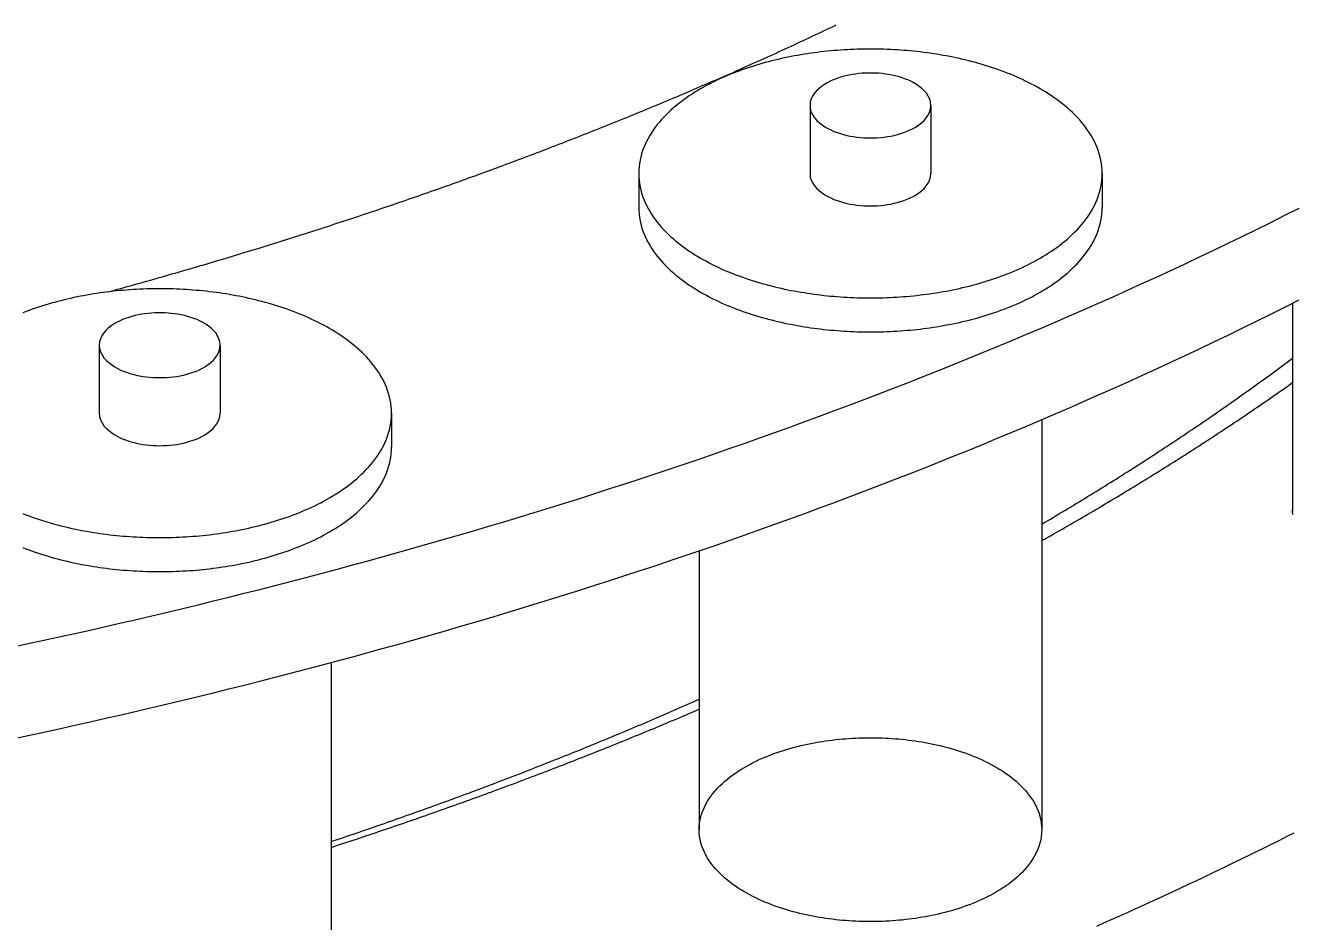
# Model space of a CAD drawing. Header units: millimetres. Extents: x 0 to 841, y 0 to 594.
# Drawn here: x 389.48 to 435.34, y 258.31 to 290.79 of the extents above; entities that cross this region are included whole.
import ezdxf

# ---------------------------------------------------------------- set-up
doc = ezdxf.new("R2010")
doc.units = ezdxf.units.MM
doc.layers.add('FINA', color=7, linetype='CONTINUOUS', lineweight=25)

msp = doc.modelspace()

# ---------------------------------------------------------------- linework, layer by layer
at = {"layer": 'FINA'}
for points in [[(392.478, 281.139), (392.594, 281.171), (392.709, 281.202), (392.825, 281.234), (392.941, 281.266), (393.057, 281.298), (393.173, 281.33), (393.288, 281.363), (393.404, 281.395), (393.52, 281.427), (393.635, 281.46), (393.751, 281.492), (393.866, 281.525), (393.982, 281.558), (394.098, 281.59), (394.213, 281.623), (394.329, 281.656), (394.444, 281.689), (394.56, 281.722), (394.675, 281.755), (394.79, 281.788), (394.906, 281.822), (395.021, 281.855), (395.137, 281.888), (395.252, 281.922), (395.367, 281.955), (395.483, 281.989), (395.598, 282.023), (395.713, 282.057), (395.828, 282.091), (395.943, 282.125), (396.059, 282.159), (396.174, 282.193), (396.289, 282.227), (396.404, 282.261), (396.519, 282.296), (396.634, 282.33), (396.749, 282.365), (396.864, 282.399), (396.979, 282.434), (397.094, 282.469), (397.209, 282.503), (397.324, 282.538), (397.439, 282.573), (397.554, 282.608), (397.669, 282.644), (397.783, 282.679), (397.898, 282.714), (398.013, 282.749), (398.128, 282.785), (398.242, 282.821), (398.357, 282.856), (398.472, 282.892), (398.587, 282.928), (398.701, 282.963), (398.816, 282.999), (398.93, 283.035), (399.045, 283.072), (399.159, 283.108), (399.274, 283.144), (399.388, 283.18), (399.503, 283.217), (399.617, 283.253), (399.732, 283.29), (399.846, 283.326), (399.96, 283.363), (400.075, 283.4), (400.189, 283.437), (400.303, 283.474), (400.418, 283.511), (400.532, 283.548), (400.646, 283.585), (400.76, 283.623), (400.874, 283.66), (400.988, 283.697), (401.102, 283.735), (401.216, 283.773), (401.331, 283.81), (401.445, 283.848), (401.558, 283.886), (401.672, 283.924), (401.786, 283.962), (401.9, 284), (402.014, 284.038), (402.128, 284.077), (402.242, 284.115), (402.356, 284.153), (402.469, 284.192), (402.583, 284.23), (402.697, 284.269), (402.81, 284.308), (402.924, 284.347), (403.038, 284.386), (403.151, 284.425), (403.265, 284.464), (403.378, 284.503), (403.492, 284.542), (403.605, 284.582), (403.719, 284.621), (403.832, 284.661), (403.946, 284.7), (404.059, 284.74), (404.172, 284.78), (404.286, 284.819), (404.399, 284.859), (404.512, 284.899), (404.625, 284.94), (404.739, 284.98), (404.852, 285.02), (404.965, 285.06), (405.078, 285.101), (405.191, 285.141), (405.304, 285.182), (405.417, 285.223), (405.53, 285.263), (405.643, 285.304), (405.756, 285.345), (405.869, 285.386), (405.982, 285.427), (406.094, 285.469), (406.207, 285.51), (406.32, 285.551), (406.433, 285.593), (406.545, 285.634), (406.658, 285.676), (406.771, 285.717), (406.883, 285.759), (406.996, 285.801), (407.108, 285.843), (407.221, 285.885), (407.333, 285.927), (407.446, 285.97), (407.558, 286.012), (407.67, 286.054), (407.783, 286.097), (407.895, 286.139), (408.007, 286.182), (408.12, 286.225), (408.232, 286.268), (408.344, 286.31), (408.456, 286.353), (408.568, 286.397), (408.68, 286.44), (408.792, 286.483), (408.904, 286.526), (409.016, 286.57), (409.128, 286.613), (409.24, 286.657), (409.352, 286.701), (409.464, 286.744), (409.576, 286.788), (409.687, 286.832), (409.799, 286.876), (409.911, 286.921), (410.023, 286.965), (410.134, 287.009), (410.246, 287.053), (410.357, 287.098), (410.469, 287.143), (410.58, 287.187), (410.692, 287.232), (410.803, 287.277), (410.915, 287.322), (411.026, 287.367), (411.137, 287.412), (411.249, 287.457), (411.36, 287.503), (411.471, 287.548), (411.582, 287.593), (411.693, 287.639), (411.804, 287.685), (411.915, 287.73), (412.026, 287.776), (412.137, 287.822), (412.248, 287.868), (412.359, 287.914), (412.47, 287.961), (412.581, 288.007), (412.692, 288.053), (412.802, 288.1), (412.913, 288.146), (413.024, 288.193), (413.134, 288.24), (413.245, 288.287), (413.356, 288.333), (413.466, 288.381), (413.577, 288.428), (413.687, 288.475), (413.797, 288.522), (413.908, 288.57), (414.018, 288.617), (414.128, 288.665), (414.239, 288.712), (414.349, 288.76), (414.459, 288.808), (414.569, 288.856), (414.679, 288.904), (414.789, 288.952), (414.899, 289), (415.009, 289.049), (415.119, 289.097), (415.229, 289.146), (415.339, 289.194), (415.448, 289.243), (415.558, 289.292), (415.668, 289.341), (415.778, 289.39), (415.887, 289.439), (415.997, 289.488), (416.106, 289.537), (416.216, 289.587), (416.325, 289.636), (416.435, 289.686), (416.544, 289.735), (416.653, 289.785), (416.763, 289.835), (416.872, 289.885), (416.981, 289.935), (417.09, 289.985), (417.199, 290.035), (417.308, 290.085), (417.417, 290.136), (417.526, 290.186), (417.635, 290.237), (417.744, 290.288), (417.853, 290.339), (417.962, 290.389), (418.07, 290.44), (418.179, 290.492), (418.288, 290.543), (418.396, 290.594), (418.505, 290.645), (418.613, 290.697), (418.722, 290.748), (418.83, 290.8)], [(392.478, 281.139), (392.594, 281.171), (392.709, 281.202), (392.825, 281.234), (392.941, 281.266), (393.057, 281.298), (393.173, 281.33), (393.288, 281.363), (393.404, 281.395), (393.52, 281.427), (393.635, 281.46), (393.751, 281.492), (393.866, 281.525), (393.982, 281.558), (394.098, 281.59), (394.213, 281.623), (394.329, 281.656), (394.444, 281.689), (394.56, 281.722), (394.675, 281.755), (394.79, 281.788), (394.906, 281.822), (395.021, 281.855), (395.137, 281.888), (395.252, 281.922), (395.367, 281.955), (395.483, 281.989), (395.598, 282.023), (395.713, 282.057), (395.828, 282.091), (395.943, 282.125), (396.059, 282.159), (396.174, 282.193), (396.289, 282.227), (396.404, 282.261), (396.519, 282.296), (396.634, 282.33), (396.749, 282.365), (396.864, 282.399), (396.979, 282.434), (397.094, 282.469), (397.209, 282.503), (397.324, 282.538), (397.439, 282.573), (397.554, 282.608), (397.669, 282.644), (397.783, 282.679), (397.898, 282.714), (398.013, 282.749), (398.128, 282.785), (398.242, 282.821), (398.357, 282.856), (398.472, 282.892), (398.587, 282.928), (398.701, 282.963), (398.816, 282.999), (398.93, 283.035), (399.045, 283.072), (399.159, 283.108), (399.274, 283.144), (399.388, 283.18), (399.503, 283.217), (399.617, 283.253), (399.732, 283.29), (399.846, 283.326), (399.96, 283.363), (400.075, 283.4), (400.189, 283.437), (400.303, 283.474), (400.418, 283.511), (400.532, 283.548), (400.646, 283.585), (400.76, 283.623), (400.874, 283.66), (400.988, 283.697), (401.102, 283.735), (401.216, 283.773), (401.331, 283.81), (401.445, 283.848), (401.558, 283.886), (401.672, 283.924), (401.786, 283.962), (401.9, 284), (402.014, 284.038), (402.128, 284.077), (402.242, 284.115), (402.356, 284.153), (402.469, 284.192), (402.583, 284.23), (402.697, 284.269), (402.81, 284.308), (402.924, 284.347), (403.038, 284.386), (403.151, 284.425), (403.265, 284.464), (403.378, 284.503), (403.492, 284.542), (403.605, 284.582), (403.719, 284.621), (403.832, 284.661), (403.946, 284.7), (404.059, 284.74), (404.172, 284.78), (404.286, 284.819), (404.399, 284.859), (404.512, 284.899), (404.625, 284.94), (404.739, 284.98), (404.852, 285.02), (404.965, 285.06), (405.078, 285.101), (405.191, 285.141), (405.304, 285.182), (405.417, 285.223), (405.53, 285.263), (405.643, 285.304), (405.756, 285.345), (405.869, 285.386), (405.982, 285.427), (406.094, 285.469), (406.207, 285.51), (406.32, 285.551), (406.433, 285.593), (406.545, 285.634), (406.658, 285.676), (406.771, 285.717), (406.883, 285.759), (406.996, 285.801), (407.108, 285.843), (407.221, 285.885), (407.333, 285.927), (407.446, 285.97), (407.558, 286.012), (407.67, 286.054), (407.783, 286.097), (407.895, 286.139), (408.007, 286.182), (408.12, 286.225), (408.232, 286.268), (408.344, 286.31), (408.456, 286.353), (408.568, 286.397), (408.68, 286.44), (408.792, 286.483), (408.904, 286.526), (409.016, 286.57), (409.128, 286.613), (409.24, 286.657), (409.352, 286.701), (409.464, 286.744), (409.576, 286.788), (409.687, 286.832), (409.799, 286.876), (409.911, 286.921), (410.023, 286.965), (410.134, 287.009), (410.246, 287.053), (410.357, 287.098), (410.469, 287.143), (410.58, 287.187), (410.692, 287.232), (410.803, 287.277), (410.915, 287.322), (411.026, 287.367), (411.137, 287.412), (411.249, 287.457), (411.36, 287.503), (411.471, 287.548), (411.582, 287.593), (411.693, 287.639), (411.804, 287.685), (411.915, 287.73), (412.026, 287.776), (412.137, 287.822), (412.248, 287.868), (412.359, 287.914), (412.47, 287.961), (412.581, 288.007), (412.692, 288.053), (412.802, 288.1), (412.913, 288.146), (413.024, 288.193), (413.134, 288.24), (413.245, 288.287), (413.356, 288.333), (413.466, 288.381), (413.577, 288.428), (413.687, 288.475), (413.797, 288.522), (413.908, 288.57), (414.018, 288.617), (414.128, 288.665), (414.239, 288.712), (414.349, 288.76), (414.459, 288.808), (414.569, 288.856), (414.679, 288.904), (414.789, 288.952), (414.899, 289), (415.009, 289.049), (415.119, 289.097), (415.229, 289.146), (415.339, 289.194), (415.448, 289.243), (415.558, 289.292), (415.668, 289.341), (415.778, 289.39), (415.887, 289.439), (415.997, 289.488), (416.106, 289.537), (416.216, 289.587), (416.325, 289.636), (416.435, 289.686), (416.544, 289.735), (416.653, 289.785), (416.763, 289.835), (416.872, 289.885), (416.981, 289.935), (417.09, 289.985), (417.199, 290.035), (417.308, 290.085), (417.417, 290.136), (417.526, 290.186), (417.635, 290.237), (417.744, 290.288), (417.853, 290.339), (417.962, 290.389), (418.07, 290.44), (418.179, 290.492), (418.288, 290.543), (418.396, 290.594), (418.505, 290.645), (418.613, 290.697), (418.722, 290.748), (418.83, 290.8)], [(428.451, 285.426), (428.448, 285.546), (428.439, 285.666), (428.424, 285.785), (428.403, 285.904), (428.377, 286.021), (428.345, 286.138), (428.308, 286.252), (428.266, 286.365), (428.22, 286.476), (428.168, 286.585), (428.113, 286.691), (428.053, 286.796), (427.99, 286.898), (427.923, 286.998), (427.852, 287.096), (427.779, 287.192), (427.703, 287.285), (427.624, 287.376), (427.542, 287.464), (427.458, 287.55), (427.372, 287.635), (427.284, 287.717), (427.194, 287.797), (427.102, 287.874), (427.009, 287.95), (426.913, 288.024), (426.817, 288.096), (426.719, 288.166), (426.62, 288.234), (426.519, 288.3), (426.418, 288.365), (426.315, 288.428), (426.211, 288.489), (426.106, 288.548), (426.001, 288.606), (425.894, 288.662), (425.787, 288.717), (425.679, 288.77), (425.57, 288.822), (425.461, 288.872), (425.351, 288.921), (425.24, 288.968), (425.129, 289.014), (425.017, 289.059), (424.905, 289.102), (424.792, 289.144), (424.679, 289.185), (424.565, 289.225), (424.451, 289.263), (424.337, 289.3), (424.222, 289.336), (424.106, 289.371), (423.991, 289.404), (423.875, 289.436), (423.758, 289.468), (423.642, 289.498), (423.525, 289.527), (423.408, 289.555), (423.291, 289.581), (423.173, 289.607), (423.055, 289.632), (422.937, 289.656), (422.819, 289.678), (422.7, 289.7), (422.582, 289.72), (422.463, 289.74), (422.344, 289.758), (422.225, 289.776), (422.106, 289.793), (421.986, 289.808), (421.867, 289.823), (421.747, 289.836), (421.628, 289.849), (421.508, 289.861), (421.388, 289.872), (421.268, 289.881), (421.148, 289.89), (421.028, 289.898), (420.907, 289.905), (420.787, 289.911), (420.667, 289.916), (420.547, 289.92), (420.426, 289.924), (420.306, 289.926), (420.186, 289.927), (420.065, 289.928), (419.945, 289.927), (419.824, 289.926), (419.704, 289.924), (419.584, 289.92), (419.463, 289.916), (419.343, 289.911), (419.223, 289.905), (419.103, 289.898), (418.982, 289.89), (418.862, 289.881), (418.742, 289.872), (418.623, 289.861), (418.503, 289.849), (418.383, 289.836), (418.263, 289.823), (418.144, 289.808), (418.025, 289.793), (417.905, 289.776), (417.786, 289.758), (417.667, 289.74), (417.548, 289.72), (417.43, 289.7), (417.311, 289.678), (417.193, 289.656), (417.075, 289.632), (416.957, 289.607), (416.84, 289.581), (416.722, 289.555), (416.605, 289.527), (416.488, 289.498), (416.372, 289.468), (416.255, 289.436), (416.14, 289.404), (416.024, 289.371), (415.909, 289.336), (415.794, 289.3), (415.679, 289.263), (415.565, 289.225), (415.451, 289.185), (415.338, 289.144), (415.225, 289.102), (415.113, 289.059), (415.001, 289.014), (414.89, 288.968), (414.779, 288.921), (414.669, 288.872), (414.56, 288.822), (414.451, 288.77), (414.343, 288.717), (414.236, 288.662), (414.129, 288.606), (414.024, 288.548), (413.919, 288.489), (413.815, 288.428), (413.713, 288.365), (413.611, 288.3), (413.511, 288.234), (413.411, 288.166), (413.313, 288.096), (413.217, 288.024), (413.122, 287.95), (413.028, 287.874), (412.936, 287.797), (412.846, 287.717), (412.758, 287.635), (412.672, 287.55), (412.588, 287.464), (412.507, 287.376), (412.428, 287.285), (412.351, 287.192), (412.278, 287.096), (412.208, 286.998), (412.141, 286.898), (412.077, 286.796), (412.018, 286.691), (411.962, 286.585), (411.911, 286.476), (411.864, 286.365), (411.822, 286.252), (411.785, 286.138), (411.753, 286.021), (411.727, 285.904), (411.706, 285.785), (411.691, 285.666), (411.682, 285.546), (411.679, 285.426)], [(422.253, 287.886), (422.241, 288.006), (422.209, 288.121), (422.157, 288.229), (422.091, 288.329), (422.013, 288.421), (421.926, 288.503), (421.833, 288.578), (421.734, 288.646), (421.63, 288.707), (421.523, 288.762), (421.414, 288.811), (421.302, 288.855), (421.189, 288.894), (421.074, 288.929), (420.958, 288.959), (420.84, 288.985), (420.722, 289.007), (420.604, 289.025), (420.485, 289.039), (420.365, 289.05), (420.245, 289.057), (420.125, 289.06), (420.005, 289.06), (419.885, 289.057), (419.765, 289.05), (419.646, 289.039), (419.527, 289.025), (419.408, 289.007), (419.29, 288.985), (419.173, 288.959), (419.057, 288.929), (418.942, 288.894), (418.828, 288.855), (418.716, 288.811), (418.607, 288.762), (418.5, 288.707), (418.397, 288.646), (418.298, 288.578), (418.204, 288.503), (418.117, 288.421), (418.039, 288.329), (417.973, 288.229), (417.922, 288.121), (417.889, 288.006), (417.878, 287.886)], [(417.878, 287.886), (417.889, 287.764), (417.924, 287.646), (417.977, 287.536), (418.046, 287.434), (418.127, 287.342), (418.217, 287.258), (418.314, 287.183), (418.416, 287.115), (418.523, 287.053), (418.633, 286.999), (418.745, 286.95), (418.86, 286.906), (418.977, 286.867), (419.095, 286.834), (419.214, 286.804), (419.334, 286.779), (419.456, 286.758), (419.577, 286.741), (419.699, 286.728), (419.822, 286.719), (419.945, 286.714), (420.068, 286.712), (420.19, 286.714), (420.313, 286.719), (420.436, 286.729), (420.558, 286.742), (420.68, 286.759), (420.801, 286.78), (420.921, 286.805), (421.04, 286.835), (421.158, 286.869), (421.275, 286.908), (421.39, 286.952), (421.502, 287.001), (421.612, 287.056)], [(417.878, 287.886), (417.878, 285.426)], [(421.612, 287.056), (421.718, 287.117), (421.82, 287.185), (421.916, 287.26), (422.005, 287.344), (422.086, 287.436), (422.154, 287.537), (422.207, 287.647), (422.241, 287.765), (422.253, 287.886)], [(422.253, 287.886), (422.253, 285.426)], [(411.679, 285.426), (411.682, 285.305), (411.691, 285.185), (411.706, 285.066), (411.727, 284.947), (411.753, 284.83), (411.785, 284.714), (411.822, 284.599), (411.864, 284.487), (411.91, 284.376), (411.962, 284.267), (412.017, 284.16), (412.077, 284.056), (412.14, 283.953), (412.207, 283.853), (412.277, 283.756), (412.351, 283.66), (412.427, 283.567), (412.506, 283.476), (412.587, 283.388), (412.671, 283.301), (412.757, 283.217), (412.845, 283.135), (412.935, 283.055), (413.027, 282.978), (413.121, 282.902), (413.216, 282.828), (413.312, 282.756), (413.41, 282.686), (413.509, 282.618), (413.61, 282.552), (413.711, 282.487), (413.814, 282.424), (413.918, 282.363), (414.022, 282.304), (414.128, 282.246), (414.234, 282.19), (414.341, 282.135), (414.449, 282.082), (414.558, 282.03), (414.667, 281.98), (414.777, 281.931), (414.888, 281.884), (414.999, 281.838), (415.111, 281.793), (415.223, 281.75), (415.336, 281.708), (415.449, 281.667), (415.563, 281.627), (415.677, 281.589), (415.791, 281.552), (415.906, 281.516), (416.021, 281.481), (416.137, 281.448), (416.253, 281.415), (416.369, 281.384), (416.486, 281.354), (416.602, 281.325), (416.719, 281.297), (416.837, 281.27), (416.954, 281.244), (417.072, 281.22), (417.19, 281.196), (417.308, 281.173), (417.427, 281.152), (417.545, 281.131), (417.664, 281.112), (417.783, 281.093), (417.902, 281.076), (418.021, 281.059), (418.14, 281.043), (418.26, 281.029), (418.379, 281.015), (418.499, 281.002), (418.619, 280.991), (418.739, 280.98), (418.859, 280.97), (418.979, 280.961), (419.099, 280.953), (419.219, 280.946), (419.339, 280.94), (419.459, 280.935), (419.58, 280.931), (419.7, 280.927), (419.82, 280.925), (419.94, 280.924), (420.061, 280.923), (420.181, 280.924), (420.301, 280.925), (420.422, 280.927), (420.542, 280.931), (420.662, 280.935), (420.783, 280.94), (420.903, 280.946), (421.023, 280.953), (421.143, 280.961), (421.263, 280.969), (421.383, 280.979), (421.503, 280.99), (421.623, 281.002), (421.742, 281.014), (421.862, 281.028), (421.981, 281.042), (422.101, 281.058), (422.22, 281.074), (422.339, 281.092), (422.458, 281.11), (422.577, 281.13), (422.695, 281.15), (422.814, 281.172), (422.932, 281.194), (423.05, 281.218), (423.168, 281.243), (423.285, 281.268), (423.402, 281.295), (423.519, 281.323), (423.636, 281.352), (423.753, 281.382), (423.869, 281.413), (423.985, 281.445), (424.101, 281.479), (424.216, 281.513), (424.331, 281.549), (424.445, 281.586), (424.559, 281.624), (424.673, 281.664), (424.786, 281.705), (424.899, 281.747), (425.011, 281.79), (425.123, 281.834), (425.234, 281.88), (425.345, 281.928), (425.455, 281.976), (425.564, 282.027), (425.673, 282.078), (425.781, 282.131), (425.888, 282.186), (425.995, 282.242)], [(411.679, 285.426), (411.679, 284.195)], [(417.878, 285.426), (417.889, 285.303), (417.924, 285.186), (417.977, 285.075), (418.046, 284.973), (418.127, 284.881), (418.217, 284.797), (418.314, 284.722), (418.416, 284.654), (418.523, 284.593), (418.633, 284.538), (418.745, 284.489), (418.86, 284.445), (418.977, 284.407), (419.095, 284.373), (419.214, 284.344), (419.334, 284.318), (419.456, 284.298), (419.577, 284.281), (419.699, 284.268), (419.822, 284.258), (419.945, 284.253), (420.068, 284.251), (420.19, 284.253), (420.313, 284.259), (420.436, 284.268), (420.558, 284.281), (420.68, 284.298), (420.801, 284.319), (420.921, 284.345), (421.04, 284.374), (421.158, 284.408), (421.275, 284.447), (421.39, 284.491), (421.502, 284.54), (421.612, 284.595)], [(421.612, 284.595), (421.718, 284.656), (421.82, 284.724), (421.916, 284.799), (422.005, 284.883), (422.086, 284.975), (422.154, 285.077), (422.207, 285.187), (422.241, 285.304), (422.253, 285.426)], [(425.995, 282.242), (426.101, 282.3), (426.206, 282.359), (426.309, 282.42), (426.412, 282.483), (426.514, 282.548), (426.615, 282.614), (426.714, 282.682), (426.813, 282.752), (426.909, 282.824), (427.005, 282.898), (427.098, 282.974), (427.191, 283.052), (427.281, 283.132), (427.369, 283.214), (427.455, 283.298), (427.54, 283.384), (427.621, 283.473), (427.7, 283.564), (427.777, 283.657), (427.851, 283.753), (427.921, 283.85), (427.988, 283.951), (428.052, 284.053), (428.112, 284.158), (428.167, 284.265), (428.219, 284.374), (428.266, 284.485), (428.308, 284.598), (428.345, 284.712), (428.377, 284.829), (428.403, 284.946), (428.424, 285.065), (428.439, 285.185), (428.448, 285.305), (428.451, 285.426)], [(428.451, 285.426), (428.451, 284.195)], [(389.029, 268.292), (389.59, 268.411), (390.15, 268.532), (390.71, 268.655), (391.27, 268.778), (391.83, 268.903), (392.389, 269.03), (392.948, 269.158), (393.507, 269.287), (394.065, 269.418), (394.623, 269.55), (395.181, 269.683), (395.738, 269.818), (396.295, 269.955), (396.852, 270.093), (397.408, 270.232), (397.964, 270.373), (398.52, 270.515), (399.075, 270.658), (399.63, 270.803), (400.184, 270.95), (400.738, 271.098), (401.292, 271.247), (401.845, 271.398), (402.398, 271.551), (402.95, 271.705), (403.502, 271.86), (404.054, 272.017), (404.605, 272.175), (405.156, 272.335), (405.706, 272.497), (406.256, 272.66), (406.805, 272.824), (407.354, 272.99), (407.902, 273.158), (408.45, 273.327), (408.998, 273.497), (409.545, 273.669), (410.091, 273.843), (410.637, 274.019), (411.183, 274.195), (411.727, 274.374), (412.272, 274.554), (412.816, 274.736), (413.359, 274.919), (413.902, 275.104), (414.444, 275.29), (414.986, 275.479), (415.527, 275.668), (416.068, 275.86), (416.608, 276.053), (417.147, 276.248), (417.686, 276.444), (418.224, 276.642), (418.761, 276.842), (419.298, 277.043), (419.835, 277.246), (420.37, 277.451), (420.905, 277.658), (421.439, 277.866), (421.973, 278.076), (422.506, 278.287), (423.038, 278.501), (423.57, 278.716), (424.101, 278.933), (424.631, 279.152), (425.16, 279.372), (425.689, 279.594), (426.217, 279.819), (426.744, 280.044), (427.27, 280.272), (427.795, 280.502), (428.32, 280.733), (428.844, 280.966), (429.367, 281.201), (429.889, 281.438), (430.411, 281.677), (430.931, 281.918), (431.451, 282.16), (431.969, 282.405), (432.487, 282.651), (433.004, 282.899), (433.52, 283.15), (434.035, 283.402), (434.549, 283.656), (435.062, 283.912), (435.574, 284.17)], [(411.679, 284.195), (411.682, 284.075), (411.691, 283.955), (411.706, 283.835), (411.727, 283.717), (411.753, 283.599), (411.785, 283.483), (411.822, 283.369), (411.864, 283.256), (411.91, 283.145), (411.962, 283.036), (412.017, 282.93), (412.077, 282.825), (412.14, 282.723), (412.207, 282.623), (412.277, 282.525), (412.351, 282.43), (412.427, 282.337), (412.506, 282.246), (412.587, 282.157), (412.671, 282.071), (412.757, 281.987), (412.845, 281.905), (412.935, 281.825), (413.027, 281.747), (413.121, 281.671), (413.216, 281.598), (413.312, 281.526), (413.41, 281.456), (413.509, 281.388), (413.61, 281.321), (413.711, 281.257), (413.814, 281.194), (413.918, 281.133), (414.022, 281.073), (414.128, 281.016), (414.234, 280.959), (414.341, 280.905), (414.449, 280.851), (414.558, 280.8), (414.667, 280.75), (414.777, 280.701), (414.888, 280.653), (414.999, 280.607), (415.111, 280.563), (415.223, 280.519), (415.336, 280.477), (415.449, 280.436), (415.563, 280.397), (415.677, 280.359), (415.791, 280.321), (415.906, 280.286), (416.021, 280.251), (416.137, 280.217), (416.253, 280.185), (416.369, 280.154), (416.486, 280.124), (416.602, 280.095), (416.719, 280.067), (416.837, 280.04), (416.954, 280.014), (417.072, 279.989), (417.19, 279.966), (417.308, 279.943), (417.427, 279.921), (417.545, 279.901), (417.664, 279.881), (417.783, 279.863), (417.902, 279.845), (418.021, 279.829), (418.14, 279.813), (418.26, 279.798), (418.379, 279.785), (418.499, 279.772), (418.619, 279.76), (418.739, 279.75), (418.859, 279.74), (418.979, 279.731), (419.099, 279.723), (419.219, 279.716), (419.339, 279.71), (419.459, 279.705), (419.58, 279.7), (419.7, 279.697), (419.82, 279.695), (419.94, 279.693), (420.061, 279.693), (420.181, 279.693), (420.301, 279.695), (420.422, 279.697), (420.542, 279.7), (420.662, 279.704), (420.783, 279.709), (420.903, 279.715), (421.023, 279.722), (421.143, 279.73), (421.263, 279.739), (421.383, 279.749), (421.503, 279.759), (421.623, 279.771), (421.742, 279.784), (421.862, 279.797), (421.981, 279.812), (422.101, 279.827), (422.22, 279.844), (422.339, 279.861), (422.458, 279.88), (422.577, 279.899), (422.695, 279.92), (422.814, 279.942), (422.932, 279.964), (423.05, 279.988), (423.168, 280.012), (423.285, 280.038), (423.402, 280.065), (423.519, 280.093), (423.636, 280.121), (423.753, 280.152), (423.869, 280.183), (423.985, 280.215), (424.101, 280.248), (424.216, 280.283), (424.331, 280.319), (424.445, 280.356), (424.559, 280.394), (424.673, 280.433), (424.786, 280.474), (424.899, 280.516), (425.011, 280.559), (425.123, 280.604), (425.234, 280.65), (425.345, 280.697), (425.455, 280.746), (425.564, 280.796), (425.673, 280.848), (425.781, 280.901), (425.888, 280.955), (425.995, 281.012)], [(425.995, 281.012), (426.101, 281.069), (426.206, 281.129), (426.309, 281.19), (426.412, 281.253), (426.514, 281.317), (426.615, 281.384), (426.714, 281.452), (426.813, 281.522), (426.909, 281.594), (427.005, 281.668), (427.098, 281.743), (427.191, 281.821), (427.281, 281.901), (427.369, 281.983), (427.455, 282.067), (427.54, 282.154), (427.621, 282.243), (427.7, 282.333), (427.777, 282.427), (427.851, 282.522), (427.921, 282.62), (427.988, 282.72), (428.052, 282.823), (428.112, 282.927), (428.167, 283.034), (428.219, 283.143), (428.266, 283.254), (428.308, 283.367), (428.345, 283.482), (428.377, 283.598), (428.403, 283.716), (428.424, 283.835), (428.439, 283.954), (428.448, 284.075), (428.451, 284.195)], [(402.734, 276.75), (402.731, 276.87), (402.722, 276.99), (402.708, 277.11), (402.687, 277.228), (402.661, 277.346), (402.629, 277.462), (402.592, 277.577), (402.55, 277.689), (402.503, 277.8), (402.452, 277.909), (402.396, 278.016), (402.336, 278.12), (402.273, 278.223), (402.206, 278.323), (402.136, 278.421), (402.062, 278.516), (401.986, 278.609), (401.907, 278.7), (401.825, 278.789), (401.742, 278.875), (401.656, 278.959), (401.567, 279.041), (401.477, 279.121), (401.385, 279.199), (401.292, 279.275), (401.197, 279.348), (401.1, 279.42), (401.002, 279.49), (400.903, 279.558), (400.803, 279.625), (400.701, 279.689), (400.598, 279.752), (400.494, 279.813), (400.39, 279.872), (400.284, 279.93), (400.178, 279.987), (400.071, 280.041), (399.963, 280.094), (399.854, 280.146), (399.744, 280.196), (399.634, 280.245), (399.524, 280.293), (399.412, 280.339), (399.301, 280.383), (399.188, 280.427), (399.076, 280.469), (398.962, 280.51), (398.849, 280.549), (398.734, 280.587), (398.62, 280.624), (398.505, 280.66), (398.39, 280.695), (398.274, 280.728), (398.158, 280.761), (398.042, 280.792), (397.925, 280.822), (397.808, 280.851), (397.691, 280.879), (397.574, 280.906), (397.456, 280.932), (397.339, 280.956), (397.22, 280.98), (397.102, 281.003), (396.984, 281.024), (396.865, 281.045), (396.746, 281.064), (396.627, 281.083), (396.508, 281.1), (396.389, 281.117), (396.27, 281.133), (396.15, 281.147), (396.031, 281.161), (395.911, 281.173), (395.791, 281.185), (395.671, 281.196), (395.551, 281.206), (395.431, 281.215), (395.311, 281.223), (395.191, 281.229), (395.071, 281.236), (394.95, 281.241), (394.83, 281.245), (394.71, 281.248), (394.589, 281.25), (394.469, 281.252), (394.348, 281.252), (394.228, 281.252), (394.108, 281.25), (393.987, 281.248), (393.867, 281.245), (393.747, 281.241), (393.626, 281.236), (393.506, 281.229), (393.386, 281.223), (393.266, 281.215), (393.146, 281.206), (393.026, 281.196), (392.906, 281.185), (392.786, 281.173), (392.666, 281.161), (392.547, 281.147), (392.427, 281.133), (392.308, 281.117), (392.189, 281.1), (392.07, 281.083), (391.951, 281.064), (391.832, 281.045), (391.713, 281.024), (391.595, 281.003), (391.476, 280.98), (391.358, 280.956), (391.241, 280.932), (391.123, 280.906), (391.006, 280.879), (390.889, 280.851), (390.772, 280.822), (390.655, 280.792), (390.539, 280.761), (390.423, 280.728), (390.307, 280.695), (390.192, 280.66), (390.077, 280.624), (389.963, 280.587), (389.848, 280.549), (389.735, 280.51), (389.621, 280.469), (389.509, 280.427), (389.396, 280.383)], [(389.029, 264.97), (389.59, 265.089), (390.15, 265.21), (390.71, 265.333), (391.27, 265.456), (391.83, 265.581), (392.389, 265.708), (392.948, 265.836), (393.507, 265.965), (394.065, 266.096), (394.623, 266.228), (395.181, 266.361), (395.738, 266.496), (396.295, 266.633), (396.852, 266.771), (397.408, 266.91), (397.964, 267.05), (398.52, 267.193), (399.075, 267.336), (399.63, 267.481), (400.184, 267.628), (400.738, 267.776), (401.292, 267.925), (401.845, 268.076), (402.398, 268.229), (402.95, 268.382), (403.502, 268.538), (404.054, 268.695), (404.605, 268.853), (405.156, 269.013), (405.706, 269.175), (406.256, 269.337), (406.805, 269.502), (407.354, 269.668), (407.902, 269.835), (408.45, 270.005), (408.998, 270.175), (409.545, 270.347), (410.091, 270.521), (410.637, 270.697), (411.183, 270.873), (411.727, 271.052), (412.272, 271.232), (412.816, 271.414), (413.359, 271.597), (413.902, 271.782), (414.444, 271.968), (414.986, 272.157), (415.527, 272.346), (416.068, 272.538), (416.608, 272.731), (417.147, 272.926), (417.686, 273.122), (418.224, 273.32), (418.761, 273.52), (419.298, 273.721), (419.835, 273.924), (420.37, 274.129), (420.905, 274.336), (421.439, 274.544), (421.973, 274.754), (422.506, 274.965), (423.038, 275.179), (423.57, 275.394), (424.101, 275.611), (424.631, 275.83), (425.16, 276.05), (425.689, 276.272), (426.217, 276.497), (426.744, 276.722), (427.27, 276.95), (427.795, 277.18), (428.32, 277.411), (428.844, 277.644), (429.367, 277.879), (429.889, 278.116), (430.411, 278.355), (430.931, 278.596), (431.451, 278.838), (431.969, 279.083), (432.487, 279.329), (433.004, 279.577), (433.52, 279.827), (434.035, 280.08), (434.549, 280.334), (435.062, 280.59), (435.574, 280.848)], [(435.343, 280.731), (435.343, 273.21)], [(396.536, 279.211), (396.525, 279.33), (396.492, 279.445), (396.441, 279.554), (396.374, 279.654), (396.297, 279.745), (396.21, 279.828), (396.116, 279.903), (396.017, 279.97), (395.913, 280.031), (395.807, 280.086), (395.697, 280.135), (395.586, 280.179), (395.472, 280.218), (395.357, 280.253), (395.241, 280.283), (395.124, 280.309), (395.006, 280.331), (394.887, 280.349), (394.768, 280.363), (394.648, 280.374), (394.528, 280.381), (394.409, 280.385), (394.288, 280.385), (394.168, 280.381), (394.049, 280.374), (393.929, 280.363), (393.81, 280.349), (393.691, 280.331), (393.573, 280.309), (393.456, 280.283), (393.34, 280.253), (393.225, 280.218), (393.111, 280.179), (393, 280.135), (392.89, 280.086), (392.783, 280.031), (392.68, 279.97), (392.581, 279.903), (392.487, 279.828), (392.4, 279.745), (392.322, 279.654), (392.256, 279.554), (392.205, 279.445), (392.172, 279.33), (392.161, 279.211)], [(392.161, 279.211), (392.173, 279.089), (392.207, 278.971), (392.261, 278.86), (392.329, 278.759), (392.41, 278.666), (392.5, 278.582), (392.597, 278.507), (392.699, 278.439), (392.806, 278.378), (392.916, 278.323), (393.029, 278.274), (393.143, 278.23), (393.26, 278.192), (393.378, 278.158), (393.498, 278.129), (393.618, 278.104), (393.739, 278.083), (393.861, 278.066), (393.983, 278.053), (394.105, 278.043), (394.228, 278.038), (394.351, 278.036), (394.474, 278.038), (394.597, 278.044), (394.719, 278.053), (394.841, 278.066), (394.963, 278.083), (395.084, 278.105), (395.204, 278.13), (395.323, 278.159), (395.442, 278.193), (395.558, 278.232), (395.673, 278.276), (395.786, 278.325), (395.895, 278.38)], [(392.161, 279.211), (392.161, 276.75)], [(395.895, 278.38), (396.001, 278.441), (396.103, 278.509), (396.199, 278.585), (396.289, 278.668), (396.369, 278.76), (396.437, 278.862), (396.49, 278.972), (396.524, 279.089), (396.536, 279.211)], [(396.536, 279.211), (396.536, 276.75)], [(426.263, 272.735), (426.368, 272.796), (426.472, 272.858), (426.576, 272.919), (426.68, 272.981), (426.784, 273.043), (426.888, 273.105), (426.992, 273.167), (427.096, 273.229), (427.2, 273.291), (427.303, 273.354), (427.407, 273.416), (427.511, 273.479), (427.614, 273.542), (427.717, 273.604), (427.821, 273.668), (427.924, 273.731), (428.027, 273.794), (428.13, 273.857), (428.233, 273.921), (428.336, 273.984), (428.439, 274.048), (428.542, 274.112), (428.645, 274.176), (428.748, 274.24), (428.85, 274.304), (428.953, 274.368), (429.055, 274.433), (429.158, 274.497), (429.26, 274.562), (429.362, 274.627), (429.464, 274.692), (429.566, 274.757), (429.668, 274.822), (429.77, 274.887), (429.872, 274.953), (429.974, 275.018), (430.075, 275.084), (430.177, 275.15), (430.279, 275.215), (430.38, 275.281), (430.481, 275.348), (430.583, 275.414), (430.684, 275.48), (430.785, 275.547), (430.886, 275.613), (430.987, 275.68), (431.088, 275.747), (431.189, 275.814), (431.289, 275.881), (431.39, 275.948), (431.491, 276.016), (431.591, 276.083), (431.691, 276.151), (431.792, 276.219), (431.892, 276.286), (431.992, 276.354), (432.092, 276.423), (432.192, 276.491), (432.292, 276.559), (432.392, 276.628), (432.491, 276.696), (432.591, 276.765), (432.691, 276.834), (432.79, 276.903), (432.889, 276.972), (432.989, 277.041), (433.088, 277.111), (433.187, 277.18), (433.286, 277.25), (433.385, 277.32), (433.484, 277.389), (433.582, 277.46), (433.681, 277.53), (433.779, 277.6), (433.878, 277.67), (433.976, 277.741), (434.074, 277.812), (434.173, 277.882), (434.271, 277.953), (434.369, 278.024), (434.467, 278.096), (434.564, 278.167), (434.662, 278.238), (434.76, 278.31), (434.857, 278.382), (434.954, 278.454), (435.052, 278.526), (435.149, 278.598), (435.246, 278.67), (435.343, 278.742)], [(426.263, 272.138), (426.368, 272.197), (426.473, 272.256), (426.578, 272.316), (426.683, 272.375), (426.788, 272.435), (426.893, 272.495), (426.998, 272.554), (427.102, 272.614), (427.207, 272.675), (427.311, 272.735), (427.416, 272.795), (427.52, 272.856), (427.625, 272.916), (427.729, 272.977), (427.833, 273.037), (427.937, 273.098), (428.041, 273.159), (428.145, 273.22), (428.249, 273.282), (428.353, 273.343), (428.457, 273.404), (428.56, 273.466), (428.664, 273.528), (428.768, 273.59), (428.871, 273.651), (428.975, 273.713), (429.078, 273.776), (429.181, 273.838), (429.285, 273.9), (429.388, 273.963), (429.491, 274.025), (429.594, 274.088), (429.697, 274.151), (429.8, 274.214), (429.903, 274.277), (430.006, 274.34), (430.108, 274.403), (430.211, 274.466), (430.313, 274.53), (430.416, 274.594), (430.518, 274.657), (430.621, 274.721), (430.723, 274.785), (430.825, 274.849), (430.927, 274.913), (431.029, 274.978), (431.131, 275.042), (431.233, 275.107), (431.335, 275.171), (431.437, 275.236), (431.538, 275.301), (431.64, 275.366), (431.741, 275.431), (431.843, 275.497), (431.944, 275.562), (432.046, 275.627), (432.147, 275.693), (432.248, 275.759), (432.349, 275.825), (432.45, 275.891), (432.551, 275.957), (432.652, 276.023), (432.752, 276.089), (432.853, 276.156), (432.954, 276.222), (433.054, 276.289), (433.155, 276.356), (433.255, 276.423), (433.355, 276.49), (433.455, 276.557), (433.556, 276.624), (433.656, 276.692), (433.756, 276.759), (433.855, 276.827), (433.955, 276.895), (434.055, 276.963), (434.154, 277.031), (434.254, 277.099), (434.353, 277.167), (434.453, 277.235), (434.552, 277.304), (434.651, 277.373), (434.75, 277.441), (434.849, 277.51), (434.948, 277.579), (435.047, 277.648), (435.146, 277.718), (435.244, 277.787), (435.343, 277.857)], [(392.161, 276.75), (392.173, 276.628), (392.207, 276.51), (392.261, 276.4), (392.329, 276.298), (392.41, 276.205), (392.5, 276.122), (392.597, 276.046), (392.699, 275.978), (392.806, 275.917), (392.916, 275.862), (393.029, 275.813), (393.143, 275.77), (393.26, 275.731), (393.378, 275.697), (393.498, 275.668), (393.618, 275.643), (393.739, 275.622), (393.861, 275.605), (393.983, 275.592), (394.105, 275.583), (394.228, 275.577), (394.351, 275.575), (394.474, 275.577), (394.597, 275.583), (394.719, 275.592), (394.841, 275.606), (394.963, 275.623), (395.084, 275.644), (395.204, 275.669), (395.323, 275.699), (395.442, 275.733), (395.558, 275.771), (395.673, 275.815), (395.786, 275.864), (395.895, 275.919)], [(395.895, 275.919), (396.001, 275.981), (396.103, 276.048), (396.199, 276.124), (396.289, 276.207), (396.369, 276.3), (396.437, 276.401), (396.49, 276.511), (396.524, 276.628), (396.536, 276.75)], [(400.278, 273.566), (400.384, 273.624), (400.489, 273.684), (400.593, 273.745), (400.696, 273.808), (400.798, 273.872), (400.898, 273.938), (400.998, 274.007), (401.096, 274.077), (401.193, 274.148), (401.288, 274.222), (401.382, 274.298), (401.474, 274.376), (401.564, 274.456), (401.653, 274.538), (401.739, 274.622), (401.823, 274.709), (401.905, 274.797), (401.984, 274.888), (402.06, 274.981), (402.134, 275.077), (402.204, 275.175), (402.272, 275.275), (402.335, 275.377), (402.395, 275.482), (402.451, 275.589), (402.502, 275.698), (402.549, 275.809), (402.591, 275.922), (402.628, 276.037), (402.66, 276.153), (402.687, 276.271), (402.707, 276.39), (402.722, 276.509), (402.731, 276.629), (402.734, 276.75)], [(402.734, 276.75), (402.734, 275.52)], [(426.263, 276.516), (426.263, 261.679)], [(400.278, 272.336), (400.384, 272.394), (400.489, 272.453), (400.593, 272.514), (400.696, 272.577), (400.798, 272.642), (400.898, 272.708), (400.998, 272.776), (401.096, 272.846), (401.193, 272.918), (401.288, 272.992), (401.382, 273.068), (401.474, 273.146), (401.564, 273.226), (401.653, 273.308), (401.739, 273.392), (401.823, 273.478), (401.905, 273.567), (401.984, 273.658), (402.06, 273.751), (402.134, 273.847), (402.204, 273.944), (402.272, 274.045), (402.335, 274.147), (402.395, 274.252), (402.451, 274.359), (402.502, 274.468), (402.549, 274.579), (402.591, 274.692), (402.628, 274.806), (402.66, 274.923), (402.687, 275.04), (402.707, 275.159), (402.722, 275.279), (402.731, 275.399), (402.734, 275.52)], [(389.394, 273.117), (389.506, 273.074), (389.619, 273.032), (389.732, 272.991), (389.846, 272.952), (389.96, 272.913), (390.075, 272.876), (390.19, 272.84), (390.305, 272.806), (390.42, 272.772), (390.536, 272.74), (390.652, 272.709), (390.769, 272.678), (390.886, 272.649), (391.003, 272.621), (391.12, 272.595), (391.238, 272.569), (391.355, 272.544), (391.473, 272.521), (391.592, 272.498), (391.71, 272.476), (391.829, 272.456), (391.947, 272.436), (392.066, 272.418), (392.185, 272.4), (392.304, 272.383), (392.424, 272.368), (392.543, 272.353), (392.663, 272.34), (392.782, 272.327), (392.902, 272.315), (393.022, 272.304), (393.142, 272.294), (393.262, 272.286), (393.382, 272.278), (393.502, 272.271), (393.622, 272.265), (393.743, 272.259), (393.863, 272.255), (393.983, 272.252), (394.104, 272.25), (394.224, 272.248), (394.344, 272.248), (394.465, 272.248), (394.585, 272.249), (394.705, 272.252), (394.825, 272.255), (394.946, 272.259), (395.066, 272.264), (395.186, 272.27), (395.306, 272.277), (395.426, 272.285), (395.546, 272.294), (395.666, 272.304), (395.786, 272.314), (395.906, 272.326), (396.026, 272.339), (396.145, 272.352), (396.265, 272.367), (396.384, 272.382), (396.503, 272.399), (396.622, 272.416), (396.741, 272.435), (396.86, 272.454), (396.978, 272.475), (397.097, 272.496), (397.215, 272.519), (397.333, 272.542), (397.451, 272.567), (397.568, 272.593), (397.686, 272.62), (397.803, 272.647), (397.92, 272.676), (398.036, 272.706), (398.152, 272.737), (398.268, 272.77), (398.384, 272.803), (398.499, 272.838), (398.614, 272.874), (398.729, 272.911), (398.843, 272.949), (398.956, 272.988), (399.07, 273.029), (399.182, 273.071), (399.295, 273.114), (399.406, 273.159), (399.518, 273.205), (399.628, 273.252), (399.738, 273.301), (399.848, 273.351), (399.956, 273.403), (400.064, 273.456), (400.172, 273.51), (400.278, 273.566)], [(435.343, 273.21), (435.347, 273.33)], [(435.347, 273.089), (435.343, 273.21)], [(389.394, 271.887), (389.506, 271.844), (389.619, 271.802), (389.732, 271.761), (389.846, 271.721), (389.96, 271.683), (390.075, 271.646), (390.19, 271.61), (390.305, 271.575), (390.42, 271.542), (390.536, 271.509), (390.652, 271.478), (390.769, 271.448), (390.886, 271.419), (391.003, 271.391), (391.12, 271.364), (391.238, 271.338), (391.355, 271.314), (391.473, 271.29), (391.592, 271.267), (391.71, 271.246), (391.829, 271.225), (391.947, 271.206), (392.066, 271.187), (392.185, 271.17), (392.304, 271.153), (392.424, 271.137), (392.543, 271.123), (392.663, 271.109), (392.782, 271.096), (392.902, 271.085), (393.022, 271.074), (393.142, 271.064), (393.262, 271.055), (393.382, 271.047), (393.502, 271.04), (393.622, 271.034), (393.743, 271.029), (393.863, 271.025), (393.983, 271.022), (394.104, 271.019), (394.224, 271.018), (394.344, 271.017), (394.465, 271.018), (394.585, 271.019), (394.705, 271.021), (394.825, 271.025), (394.946, 271.029), (395.066, 271.034), (395.186, 271.04), (395.306, 271.047), (395.426, 271.055), (395.546, 271.063), (395.666, 271.073), (395.786, 271.084), (395.906, 271.096), (396.026, 271.108), (396.145, 271.122), (396.265, 271.136), (396.384, 271.152), (396.503, 271.168), (396.622, 271.186), (396.741, 271.204), (396.86, 271.224), (396.978, 271.244), (397.097, 271.266), (397.215, 271.288), (397.333, 271.312), (397.451, 271.337), (397.568, 271.362), (397.686, 271.389), (397.803, 271.417), (397.92, 271.446), (398.036, 271.476), (398.152, 271.507), (398.268, 271.539), (398.384, 271.573), (398.499, 271.607), (398.614, 271.643), (398.729, 271.68), (398.843, 271.718), (398.956, 271.758), (399.07, 271.799), (399.182, 271.841), (399.295, 271.884), (399.406, 271.928), (399.518, 271.974), (399.628, 272.022), (399.738, 272.07), (399.848, 272.121), (399.956, 272.172), (400.064, 272.225), (400.172, 272.28), (400.278, 272.336)], [(413.867, 271.77), (413.867, 261.679)], [(400.547, 267.724), (400.547, 253.004)], [(400.547, 261.246), (400.661, 261.284), (400.774, 261.323), (400.888, 261.361), (401.002, 261.399), (401.116, 261.438), (401.229, 261.476), (401.343, 261.515), (401.457, 261.554), (401.57, 261.593), (401.684, 261.631), (401.797, 261.67), (401.911, 261.71), (402.024, 261.749), (402.138, 261.788), (402.251, 261.827), (402.365, 261.867), (402.478, 261.906), (402.591, 261.946), (402.705, 261.985), (402.818, 262.025), (402.931, 262.065), (403.045, 262.105), (403.158, 262.145), (403.271, 262.185), (403.384, 262.225), (403.497, 262.265), (403.61, 262.306), (403.723, 262.346), (403.836, 262.387), (403.949, 262.427), (404.062, 262.468), (404.175, 262.509), (404.288, 262.55), (404.401, 262.591), (404.514, 262.632), (404.627, 262.673), (404.739, 262.714), (404.852, 262.755), (404.965, 262.797), (405.077, 262.838), (405.19, 262.88), (405.303, 262.921), (405.415, 262.963), (405.528, 263.005), (405.64, 263.047), (405.753, 263.089), (405.865, 263.131), (405.978, 263.173), (406.09, 263.215), (406.202, 263.258), (406.315, 263.3), (406.427, 263.343), (406.539, 263.385), (406.651, 263.428), (406.764, 263.471), (406.876, 263.514), (406.988, 263.557), (407.1, 263.6), (407.212, 263.643), (407.324, 263.686), (407.436, 263.729), (407.548, 263.773), (407.66, 263.816), (407.772, 263.86), (407.883, 263.904), (407.995, 263.947), (408.107, 263.991), (408.219, 264.035), (408.33, 264.079), (408.442, 264.123), (408.554, 264.168), (408.665, 264.212), (408.777, 264.256), (408.888, 264.301), (409, 264.345), (409.111, 264.39), (409.223, 264.435), (409.334, 264.48), (409.445, 264.525), (409.557, 264.57), (409.668, 264.615), (409.779, 264.66), (409.89, 264.705), (410.001, 264.751), (410.113, 264.796), (410.224, 264.842), (410.335, 264.888), (410.446, 264.933), (410.557, 264.979), (410.668, 265.025), (410.778, 265.071), (410.889, 265.117), (411, 265.164), (411.111, 265.21), (411.222, 265.256), (411.332, 265.303), (411.443, 265.349), (411.553, 265.396), (411.664, 265.443), (411.775, 265.49), (411.885, 265.537), (411.996, 265.584), (412.106, 265.631), (412.216, 265.678), (412.327, 265.726), (412.437, 265.773), (412.547, 265.821), (412.657, 265.868), (412.768, 265.916), (412.878, 265.964), (412.988, 266.012), (413.098, 266.06), (413.208, 266.108), (413.318, 266.156), (413.428, 266.204), (413.538, 266.253), (413.647, 266.301), (413.757, 266.35), (413.867, 266.399)], [(400.547, 261.037), (400.661, 261.074), (400.776, 261.112), (400.891, 261.149), (401.005, 261.187), (401.12, 261.225), (401.234, 261.262), (401.349, 261.3), (401.463, 261.338), (401.578, 261.376), (401.692, 261.414), (401.807, 261.453), (401.921, 261.491), (402.035, 261.529), (402.15, 261.568), (402.264, 261.606), (402.378, 261.645), (402.492, 261.684), (402.607, 261.722), (402.721, 261.761), (402.835, 261.8), (402.949, 261.839), (403.063, 261.878), (403.177, 261.918), (403.291, 261.957), (403.405, 261.996), (403.519, 262.036), (403.633, 262.075), (403.747, 262.115), (403.861, 262.155), (403.975, 262.194), (404.089, 262.234), (404.203, 262.274), (404.316, 262.314), (404.43, 262.354), (404.544, 262.395), (404.657, 262.435), (404.771, 262.475), (404.885, 262.516), (404.998, 262.556), (405.112, 262.597), (405.225, 262.638), (405.339, 262.678), (405.452, 262.719), (405.566, 262.76), (405.679, 262.801), (405.793, 262.843), (405.906, 262.884), (406.019, 262.925), (406.133, 262.966), (406.246, 263.008), (406.359, 263.05), (406.472, 263.091), (406.585, 263.133), (406.698, 263.175), (406.812, 263.217), (406.925, 263.259), (407.038, 263.301), (407.151, 263.343), (407.264, 263.385), (407.377, 263.428), (407.489, 263.47), (407.602, 263.513), (407.715, 263.555), (407.828, 263.598), (407.941, 263.641), (408.053, 263.683), (408.166, 263.726), (408.279, 263.769), (408.391, 263.813), (408.504, 263.856), (408.617, 263.899), (408.729, 263.943), (408.842, 263.986), (408.954, 264.03), (409.067, 264.073), (409.179, 264.117), (409.291, 264.161), (409.404, 264.205), (409.516, 264.249), (409.628, 264.293), (409.74, 264.337), (409.853, 264.381), (409.965, 264.426), (410.077, 264.47), (410.189, 264.515), (410.301, 264.559), (410.413, 264.604), (410.525, 264.649), (410.637, 264.694), (410.749, 264.739), (410.861, 264.784), (410.973, 264.829), (411.084, 264.874), (411.196, 264.92), (411.308, 264.965), (411.419, 265.011), (411.531, 265.056), (411.643, 265.102), (411.754, 265.148), (411.866, 265.194), (411.977, 265.24), (412.089, 265.286), (412.2, 265.332), (412.312, 265.378), (412.423, 265.425), (412.534, 265.471), (412.646, 265.518), (412.757, 265.564), (412.868, 265.611), (412.979, 265.658), (413.09, 265.705), (413.201, 265.752), (413.312, 265.799), (413.423, 265.846), (413.534, 265.894), (413.645, 265.941), (413.756, 265.988), (413.867, 266.036)], [(413.867, 261.679), (413.871, 261.8), (413.883, 261.919), (413.903, 262.038), (413.931, 262.156), (413.966, 262.271), (414.007, 262.384), (414.056, 262.494), (414.11, 262.602), (414.17, 262.707), (414.234, 262.808), (414.304, 262.907), (414.378, 263.002), (414.455, 263.094), (414.536, 263.183), (414.621, 263.269), (414.708, 263.353), (414.798, 263.433), (414.89, 263.51), (414.984, 263.585), (415.081, 263.657), (415.179, 263.727), (415.279, 263.794), (415.381, 263.859), (415.484, 263.921), (415.589, 263.981), (415.695, 264.039), (415.801, 264.094), (415.909, 264.148), (416.018, 264.2), (416.128, 264.249), (416.239, 264.297), (416.35, 264.343), (416.462, 264.387), (416.575, 264.429), (416.689, 264.47), (416.803, 264.509), (416.917, 264.546), (417.032, 264.581), (417.148, 264.615), (417.264, 264.648), (417.381, 264.679), (417.498, 264.708), (417.615, 264.736), (417.732, 264.762), (417.85, 264.787), (417.968, 264.811), (418.087, 264.833), (418.206, 264.854), (418.325, 264.873), (418.444, 264.891), (418.563, 264.908), (418.683, 264.923), (418.802, 264.937), (418.922, 264.95), (419.042, 264.961), (419.162, 264.971), (419.282, 264.98), (419.403, 264.988), (419.523, 264.994), (419.643, 264.999), (419.764, 265.003), (419.884, 265.006), (420.005, 265.007), (420.125, 265.007), (420.246, 265.006), (420.366, 265.003), (420.487, 264.999), (420.607, 264.994), (420.728, 264.988), (420.848, 264.98), (420.968, 264.971), (421.088, 264.961), (421.208, 264.95), (421.328, 264.937), (421.448, 264.923), (421.567, 264.908), (421.686, 264.891), (421.806, 264.873), (421.925, 264.854), (422.043, 264.833), (422.162, 264.811), (422.28, 264.787), (422.398, 264.762), (422.515, 264.736), (422.633, 264.708), (422.75, 264.679), (422.866, 264.648), (422.982, 264.615), (423.098, 264.581), (423.213, 264.546), (423.328, 264.509), (423.442, 264.47), (423.555, 264.429), (423.668, 264.387), (423.78, 264.343), (423.892, 264.297), (424.002, 264.249), (424.112, 264.2), (424.221, 264.148), (424.329, 264.094), (424.436, 264.039), (424.541, 263.981), (424.646, 263.921), (424.749, 263.859), (424.851, 263.794), (424.951, 263.727), (425.049, 263.657), (425.146, 263.585), (425.24, 263.51), (425.333, 263.433), (425.423, 263.353), (425.51, 263.269), (425.594, 263.183), (425.675, 263.094), (425.753, 263.002), (425.826, 262.907), (425.896, 262.808), (425.961, 262.707), (426.02, 262.602), (426.075, 262.494), (426.123, 262.384), (426.165, 262.271), (426.2, 262.156), (426.227, 262.038), (426.247, 261.919), (426.259, 261.8), (426.263, 261.679)], [(424.448, 259.326), (424.341, 259.27), (424.233, 259.216), (424.124, 259.164), (424.014, 259.114), (423.904, 259.066), (423.792, 259.02), (423.68, 258.976), (423.567, 258.933), (423.454, 258.893), (423.339, 258.854), (423.225, 258.816), (423.109, 258.78), (422.994, 258.746), (422.878, 258.714), (422.761, 258.683), (422.644, 258.653), (422.527, 258.625), (422.409, 258.598), (422.291, 258.573), (422.173, 258.55), (422.054, 258.527), (421.935, 258.506), (421.816, 258.487), (421.697, 258.469), (421.577, 258.452), (421.458, 258.436), (421.338, 258.422), (421.218, 258.409), (421.098, 258.398), (420.978, 258.388), (420.857, 258.379), (420.737, 258.371), (420.617, 258.365), (420.496, 258.359), (420.375, 258.355), (420.255, 258.353), (420.134, 258.352), (420.013, 258.351), (419.893, 258.353), (419.772, 258.355), (419.652, 258.359), (419.531, 258.364), (419.411, 258.37), (419.29, 258.377), (419.17, 258.386), (419.05, 258.396), (418.93, 258.408), (418.81, 258.42), (418.69, 258.434), (418.57, 258.45), (418.451, 258.466), (418.331, 258.484), (418.212, 258.504), (418.093, 258.524), (417.975, 258.546), (417.856, 258.57), (417.738, 258.595), (417.621, 258.621), (417.503, 258.649), (417.386, 258.678), (417.269, 258.709), (417.153, 258.741), (417.037, 258.775), (416.922, 258.811), (416.807, 258.848), (416.693, 258.887), (416.58, 258.927), (416.467, 258.97), (416.354, 259.014), (416.243, 259.06), (416.132, 259.107), (416.022, 259.157), (415.913, 259.208), (415.805, 259.262), (415.698, 259.318), (415.592, 259.376), (415.487, 259.436), (415.384, 259.498), (415.282, 259.563), (415.182, 259.63), (415.083, 259.699), (414.986, 259.771), (414.892, 259.846), (414.799, 259.924), (414.709, 260.004), (414.622, 260.087), (414.538, 260.174), (414.456, 260.263), (414.379, 260.355), (414.305, 260.45), (414.235, 260.549), (414.17, 260.651), (414.11, 260.755), (414.056, 260.863), (414.008, 260.974), (413.966, 261.087), (413.931, 261.202), (413.903, 261.32), (413.883, 261.439), (413.871, 261.559), (413.867, 261.679)], [(426.263, 261.679), (426.259, 261.554), (426.246, 261.43), (426.225, 261.307), (426.195, 261.186), (426.158, 261.067), (426.113, 260.951), (426.062, 260.837), (426.004, 260.726), (425.94, 260.619), (425.872, 260.515), (425.798, 260.414), (425.72, 260.317), (425.638, 260.223), (425.553, 260.132), (425.464, 260.044), (425.372, 259.96), (425.277, 259.878), (425.18, 259.8), (425.081, 259.724), (424.98, 259.651), (424.877, 259.581), (424.772, 259.514), (424.665, 259.449), (424.557, 259.386), (424.448, 259.326)], [(428.261, 258.191), (428.539, 258.314), (428.816, 258.438), (429.093, 258.562), (429.37, 258.686), (429.646, 258.812), (429.922, 258.937), (430.198, 259.063), (430.474, 259.19), (430.75, 259.317), (431.025, 259.445), (431.3, 259.574), (431.575, 259.702), (431.849, 259.832), (432.124, 259.962), (432.398, 260.092), (432.671, 260.223), (432.945, 260.355), (433.218, 260.487), (433.491, 260.619), (433.764, 260.753), (434.036, 260.886), (434.309, 261.021), (434.58, 261.155), (434.852, 261.291), (435.123, 261.427), (435.395, 261.563)]]:
    msp.add_lwpolyline(points, dxfattribs=at)

doc.saveas('drawing.dxf')
